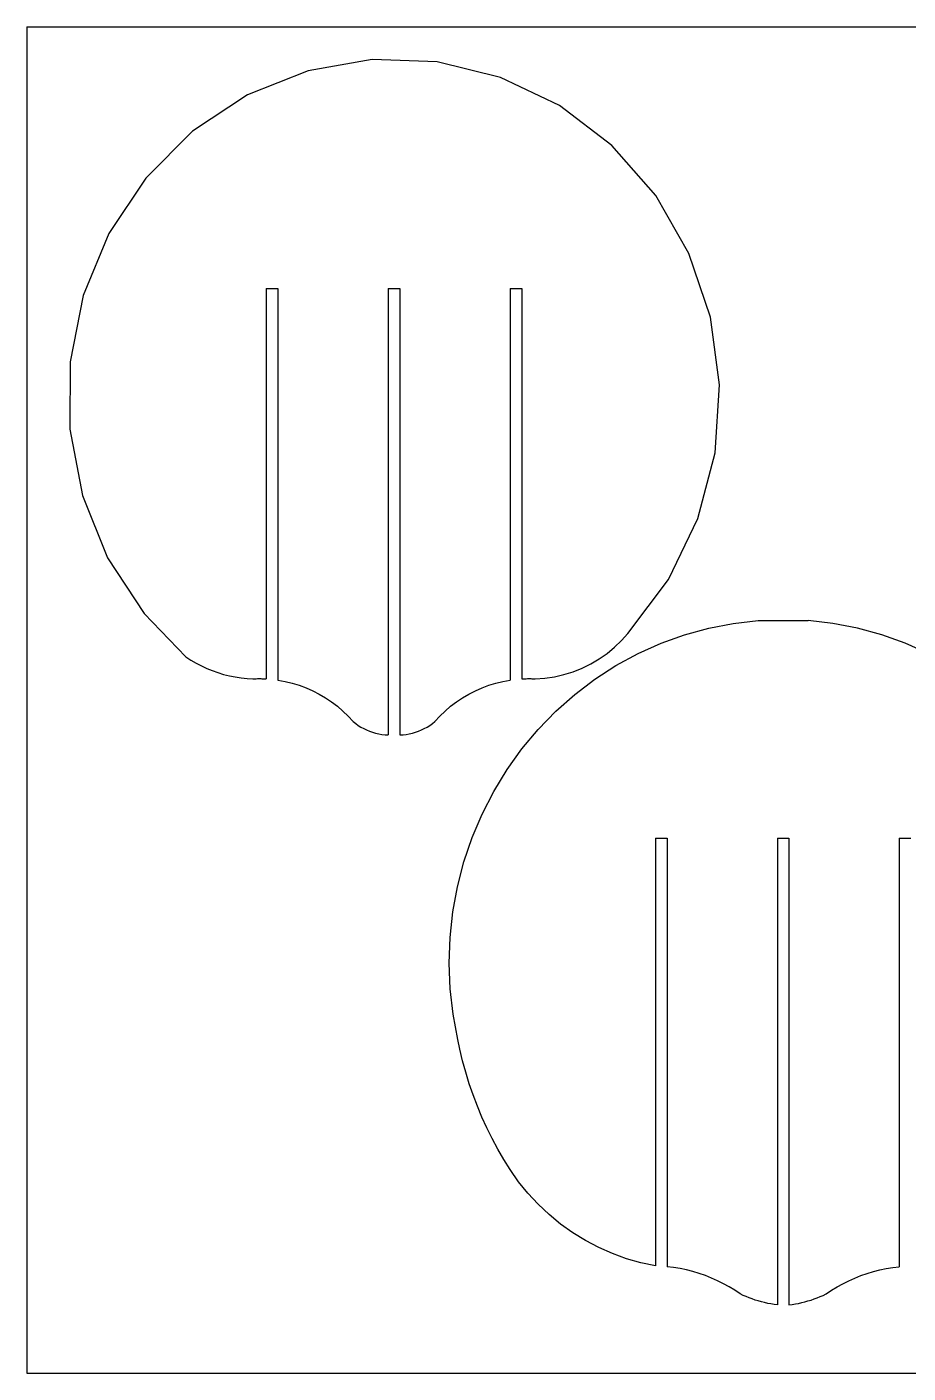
# Model space of a CAD drawing. Extents: x -1557 to 1557, y -795 to 795.
# Drawn here: x 947.2 to 1250.8, y 331.3 to 794.8 of the extents above; entities that cross this region are included whole.
import ezdxf

# ---------------------------------------------------------------- set-up
doc = ezdxf.new("R2010")
doc.units = 0
doc.header["$MEASUREMENT"] = 0
doc.layers.get('0').update_dxf_attribs({"linetype": 'CONTINUOUS'})

msp = doc.modelspace()

# ---------------------------------------------------------------- linework, layer by layer
for p, q in [((947.23, 794.77), (947.23, 331.27)), ((947.23, 794.77), (1557.23, 794.77)), ((1066.19, 783.54), (1044.11, 779.68)), ((1088.58, 782.78), (1066.19, 783.54)), ((1044.11, 779.68), (1023.2, 771.34)), ((1110.37, 777.41), (1088.58, 782.78)), ((1130.71, 767.67), (1110.37, 777.41)), ((1023.2, 771.34), (1004.3, 758.86)), ((1148.77, 753.92), (1130.71, 767.67)), ((1004.3, 758.86), (988.18, 742.74)), ((1163.84, 736.73), (1148.77, 753.92)), ((988.18, 742.74), (975.46, 723.61)), ((1175.31, 716.78), (1163.84, 736.73)), ((975.46, 723.61), (966.65, 702.25)), ((1182.74, 694.85), (1175.31, 716.78)), ((1029.71, 704.68), (1033.71, 704.68)), ((1029.71, 704.68), (1029.71, 570.3)), ((1033.71, 704.68), (1033.71, 569.88)), ((1071.71, 704.68), (1071.71, 550.98)), ((1071.71, 704.68), (1075.71, 704.68)), ((1075.71, 704.68), (1075.71, 550.98)), ((1113.71, 704.68), (1117.71, 704.68)), ((1113.71, 704.68), (1113.71, 569.88)), ((1117.71, 704.68), (1117.71, 570.3)), ((966.65, 702.25), (962.11, 679.49)), ((1185.79, 671.58), (1182.74, 694.85)), ((962.11, 679.49), (962.02, 656.25)), ((1184.32, 648.14), (1185.79, 671.58)), ((962.02, 656.25), (966.38, 633.46)), ((1178.4, 625.47), (1184.32, 648.14)), ((966.38, 633.46), (975.02, 612.02)), ((1168.25, 604.47), (1178.4, 625.47)), ((975.02, 612.02), (987.59, 592.79)), ((1154.28, 585.97), (1168.25, 604.47)), ((1002.03, 577.85), (987.59, 592.79)), ((1182.12, 587.76), (1190.58, 589.4)), ((1190.58, 589.4), (1199.14, 590.39)), ((1199.14, 590.39), (1216.36, 590.39)), ((1224.92, 589.4), (1216.36, 590.39)), ((1233.38, 587.76), (1224.92, 589.4)), ((1152.06, 583.49), (1154.28, 585.97)), ((1165.67, 582.54), (1173.8, 585.47)), ((1173.8, 585.47), (1182.12, 587.76)), ((1241.7, 585.47), (1233.38, 587.76)), ((1249.83, 582.54), (1241.7, 585.47)), ((1147.07, 579.07), (1149.65, 581.18)), ((1149.65, 581.18), (1152.06, 583.49)), ((1157.78, 579), (1165.67, 582.54)), ((1257.72, 579), (1249.83, 582.54)), ((1002.03, 577.85), (1003.75, 576.74)), ((1003.75, 576.74), (1005.52, 575.7)), ((1005.52, 575.7), (1007.33, 574.75)), ((1007.33, 574.75), (1009.19, 573.89)), ((1138.47, 574), (1141.47, 575.47)), ((1141.47, 575.47), (1144.34, 577.16)), ((1142.87, 570.16), (1150.16, 574.87)), ((1144.34, 577.16), (1147.07, 579.07)), ((1150.16, 574.87), (1157.78, 579)), ((1009.19, 573.89), (1011.09, 573.12)), ((1011.09, 573.12), (1013.03, 572.43)), ((1013.03, 572.43), (1014.99, 571.84)), ((1014.99, 571.84), (1016.98, 571.35)), ((1016.98, 571.35), (1018.99, 570.95)), ((1018.99, 570.95), (1021.02, 570.64)), ((1021.02, 570.64), (1023.06, 570.43)), ((1023.06, 570.43), (1025.1, 570.32)), ((1025.1, 570.32), (1025.49, 570.34)), ((1025.49, 570.34), (1025.87, 570.35)), ((1025.87, 570.35), (1026.25, 570.36)), ((1026.25, 570.36), (1026.64, 570.37)), ((1026.64, 570.37), (1027.02, 570.37)), ((1027.02, 570.37), (1027.41, 570.37)), ((1027.41, 570.37), (1027.79, 570.37)), ((1027.79, 570.37), (1028.17, 570.36)), ((1028.17, 570.36), (1028.56, 570.35)), ((1028.56, 570.35), (1028.94, 570.34)), ((1028.94, 570.34), (1029.32, 570.32)), ((1029.32, 570.32), (1029.71, 570.3)), ((1117.71, 570.3), (1118.09, 570.32)), ((1118.09, 570.32), (1118.47, 570.34)), ((1118.47, 570.34), (1118.86, 570.35)), ((1118.86, 570.35), (1119.24, 570.36)), ((1119.24, 570.36), (1119.63, 570.37)), ((1119.63, 570.37), (1120.01, 570.37)), ((1120.01, 570.37), (1120.39, 570.37)), ((1120.39, 570.37), (1120.78, 570.37)), ((1120.78, 570.37), (1121.16, 570.36)), ((1121.16, 570.36), (1121.55, 570.35)), ((1121.55, 570.35), (1121.93, 570.34)), ((1121.93, 570.34), (1122.31, 570.32)), ((1122.31, 570.32), (1125.64, 570.55)), ((1125.64, 570.55), (1128.94, 571.04)), ((1128.94, 571.04), (1132.19, 571.78)), ((1132.19, 571.78), (1135.37, 572.77)), ((1135.37, 572.77), (1138.47, 574)), ((1135.95, 564.9), (1142.87, 570.16)), ((1033.71, 569.88), (1036.18, 569.43)), ((1036.18, 569.43), (1038.63, 568.83)), ((1038.63, 568.83), (1041.04, 568.09)), ((1041.04, 568.09), (1043.4, 567.21)), ((1043.4, 567.21), (1045.7, 566.2)), ((1045.7, 566.2), (1047.94, 565.05)), ((1099.47, 565.05), (1101.71, 566.2)), ((1101.71, 566.2), (1104.02, 567.21)), ((1104.02, 567.21), (1106.38, 568.09)), ((1106.38, 568.09), (1108.78, 568.83)), ((1108.78, 568.83), (1111.23, 569.43)), ((1111.23, 569.43), (1113.71, 569.88)), ((1047.94, 565.05), (1050.11, 563.77)), ((1050.11, 563.77), (1052.2, 562.36)), ((1052.2, 562.36), (1054.2, 560.84)), ((1054.2, 560.84), (1056.11, 559.2)), ((1091.3, 559.2), (1093.21, 560.84)), ((1093.21, 560.84), (1095.22, 562.36)), ((1095.22, 562.36), (1097.31, 563.77)), ((1097.31, 563.77), (1099.47, 565.05)), ((1129.43, 559.13), (1135.95, 564.9)), ((1056.11, 559.2), (1057.92, 557.45)), ((1057.92, 557.45), (1059.63, 555.6)), ((1087.79, 555.6), (1089.49, 557.45)), ((1089.49, 557.45), (1091.3, 559.2)), ((1123.34, 552.87), (1129.43, 559.13)), ((1059.63, 555.6), (1060.49, 554.92)), ((1060.49, 554.92), (1061.39, 554.29)), ((1061.39, 554.29), (1062.32, 553.71)), ((1062.32, 553.71), (1063.28, 553.18)), ((1063.28, 553.18), (1064.27, 552.7)), ((1064.27, 552.7), (1065.28, 552.28)), ((1065.28, 552.28), (1066.32, 551.92)), ((1066.32, 551.92), (1067.37, 551.61)), ((1067.37, 551.61), (1068.44, 551.37)), ((1078.97, 551.37), (1080.04, 551.61)), ((1080.04, 551.61), (1081.09, 551.92)), ((1081.09, 551.92), (1082.13, 552.28)), ((1082.13, 552.28), (1083.14, 552.7)), ((1083.14, 552.7), (1084.13, 553.18)), ((1084.13, 553.18), (1085.09, 553.71)), ((1085.09, 553.71), (1086.03, 554.29)), ((1086.03, 554.29), (1086.92, 554.92)), ((1086.92, 554.92), (1087.79, 555.6)), ((1117.73, 546.16), (1123.34, 552.87)), ((1068.44, 551.37), (1069.52, 551.18)), ((1069.52, 551.18), (1070.61, 551.05)), ((1070.61, 551.05), (1071.71, 550.98)), ((1075.71, 550.98), (1076.8, 551.05)), ((1076.8, 551.05), (1077.89, 551.18)), ((1077.89, 551.18), (1078.97, 551.37)), ((1112.63, 539.04), (1117.73, 546.16)), ((1108.06, 531.55), (1112.63, 539.04)), ((1104.05, 523.73), (1108.06, 531.55)), ((1100.62, 515.62), (1104.05, 523.73)), ((1097.79, 507.27), (1100.62, 515.62)), ((1163.75, 515.4), (1167.75, 515.4)), ((1163.75, 515.4), (1163.75, 368.14)), ((1167.75, 515.4), (1167.75, 367.9)), ((1205.75, 515.4), (1205.75, 354.74)), ((1205.75, 515.4), (1209.75, 515.4)), ((1209.75, 515.4), (1209.75, 354.74)), ((1247.75, 515.4), (1251.75, 515.4)), ((1247.75, 515.4), (1247.75, 367.9)), ((1095.58, 498.73), (1097.79, 507.27)), ((1093.99, 490.04), (1095.58, 498.73)), ((1093.05, 481.26), (1093.99, 490.04)), ((1092.75, 472.42), (1093.05, 481.26)), ((1093.09, 463.59), (1092.75, 472.42)), ((1094.08, 454.81), (1093.09, 463.59)), ((1095.71, 446.13), (1094.08, 454.81)), ((1096.38, 442.76), (1095.71, 446.13)), ((1097.33, 438.77), (1096.38, 442.76)), ((1098.41, 434.82), (1097.33, 438.77)), ((1099.62, 430.9), (1098.41, 434.82)), ((1100.95, 427.03), (1099.62, 430.9)), ((1102.4, 423.2), (1100.95, 427.03)), ((1103.98, 419.42), (1102.4, 423.2)), ((1105.68, 415.69), (1103.98, 419.42)), ((1107.5, 412.02), (1105.68, 415.69)), ((1109.44, 408.41), (1107.5, 412.02)), ((1111.49, 404.86), (1109.44, 408.41)), ((1113.66, 401.38), (1111.49, 404.86)), ((1116.61, 397.16), (1113.66, 401.38)), ((1119.85, 393.16), (1116.61, 397.16)), ((1123.35, 389.38), (1119.85, 393.16)), ((1127.09, 385.84), (1123.35, 389.38)), ((1131.07, 382.57), (1127.09, 385.84)), ((1135.27, 379.58), (1131.07, 382.57)), ((1139.65, 376.88), (1135.27, 379.58)), ((1144.21, 374.49), (1139.65, 376.88)), ((1148.92, 372.41), (1144.21, 374.49)), ((1153.76, 370.65), (1148.92, 372.41)), ((1158.71, 369.23), (1153.76, 370.65)), ((1163.75, 368.14), (1158.71, 369.23)), ((1170, 367.62), (1167.75, 367.9)), ((1172.23, 367.25), (1170, 367.62)), ((1174.45, 366.79), (1172.23, 367.25)), ((1176.65, 366.23), (1174.45, 366.79)), ((1178.82, 365.58), (1176.65, 366.23)), ((1236.68, 365.58), (1238.85, 366.23)), ((1238.85, 366.23), (1241.05, 366.79)), ((1241.05, 366.79), (1243.26, 367.25)), ((1243.26, 367.25), (1245.5, 367.62)), ((1245.5, 367.62), (1247.75, 367.9)), ((1180.96, 364.83), (1178.82, 365.58)), ((1183.06, 363.99), (1180.96, 364.83)), ((1185.13, 363.07), (1183.06, 363.99)), ((1187.16, 362.05), (1185.13, 363.07)), ((1189.14, 360.95), (1187.16, 362.05)), ((1226.36, 360.95), (1228.34, 362.05)), ((1228.34, 362.05), (1230.37, 363.07)), ((1230.37, 363.07), (1232.43, 363.99)), ((1232.43, 363.99), (1234.54, 364.83)), ((1234.54, 364.83), (1236.68, 365.58)), ((1191.07, 359.77), (1189.14, 360.95)), ((1192.95, 358.51), (1191.07, 359.77)), ((1193.96, 358.03), (1192.95, 358.51)), ((1194.99, 357.58), (1193.96, 358.03)), ((1196.02, 357.17), (1194.99, 357.58)), ((1197.07, 356.78), (1196.02, 357.17)), ((1218.43, 356.78), (1219.47, 357.17)), ((1219.47, 357.17), (1220.51, 357.58)), ((1220.51, 357.58), (1221.53, 358.03)), ((1221.53, 358.03), (1222.54, 358.51)), ((1222.54, 358.51), (1224.42, 359.77)), ((1224.42, 359.77), (1226.36, 360.95)), ((1198.13, 356.42), (1197.07, 356.78)), ((1199.19, 356.09), (1198.13, 356.42)), ((1200.27, 355.79), (1199.19, 356.09)), ((1201.35, 355.52), (1200.27, 355.79)), ((1202.44, 355.28), (1201.35, 355.52)), ((1203.54, 355.07), (1202.44, 355.28)), ((1204.64, 354.89), (1203.54, 355.07)), ((1205.75, 354.74), (1204.64, 354.89)), ((1209.75, 354.74), (1210.86, 354.89)), ((1210.86, 354.89), (1211.96, 355.07)), ((1211.96, 355.07), (1213.06, 355.28)), ((1213.06, 355.28), (1214.15, 355.52)), ((1214.15, 355.52), (1215.23, 355.79)), ((1215.23, 355.79), (1216.3, 356.09)), ((1216.3, 356.09), (1217.37, 356.42)), ((1217.37, 356.42), (1218.43, 356.78)), ((947.23, 331.27), (1557.23, 331.27))]:
    msp.add_line(p, q)

doc.saveas('drawing.dxf')
